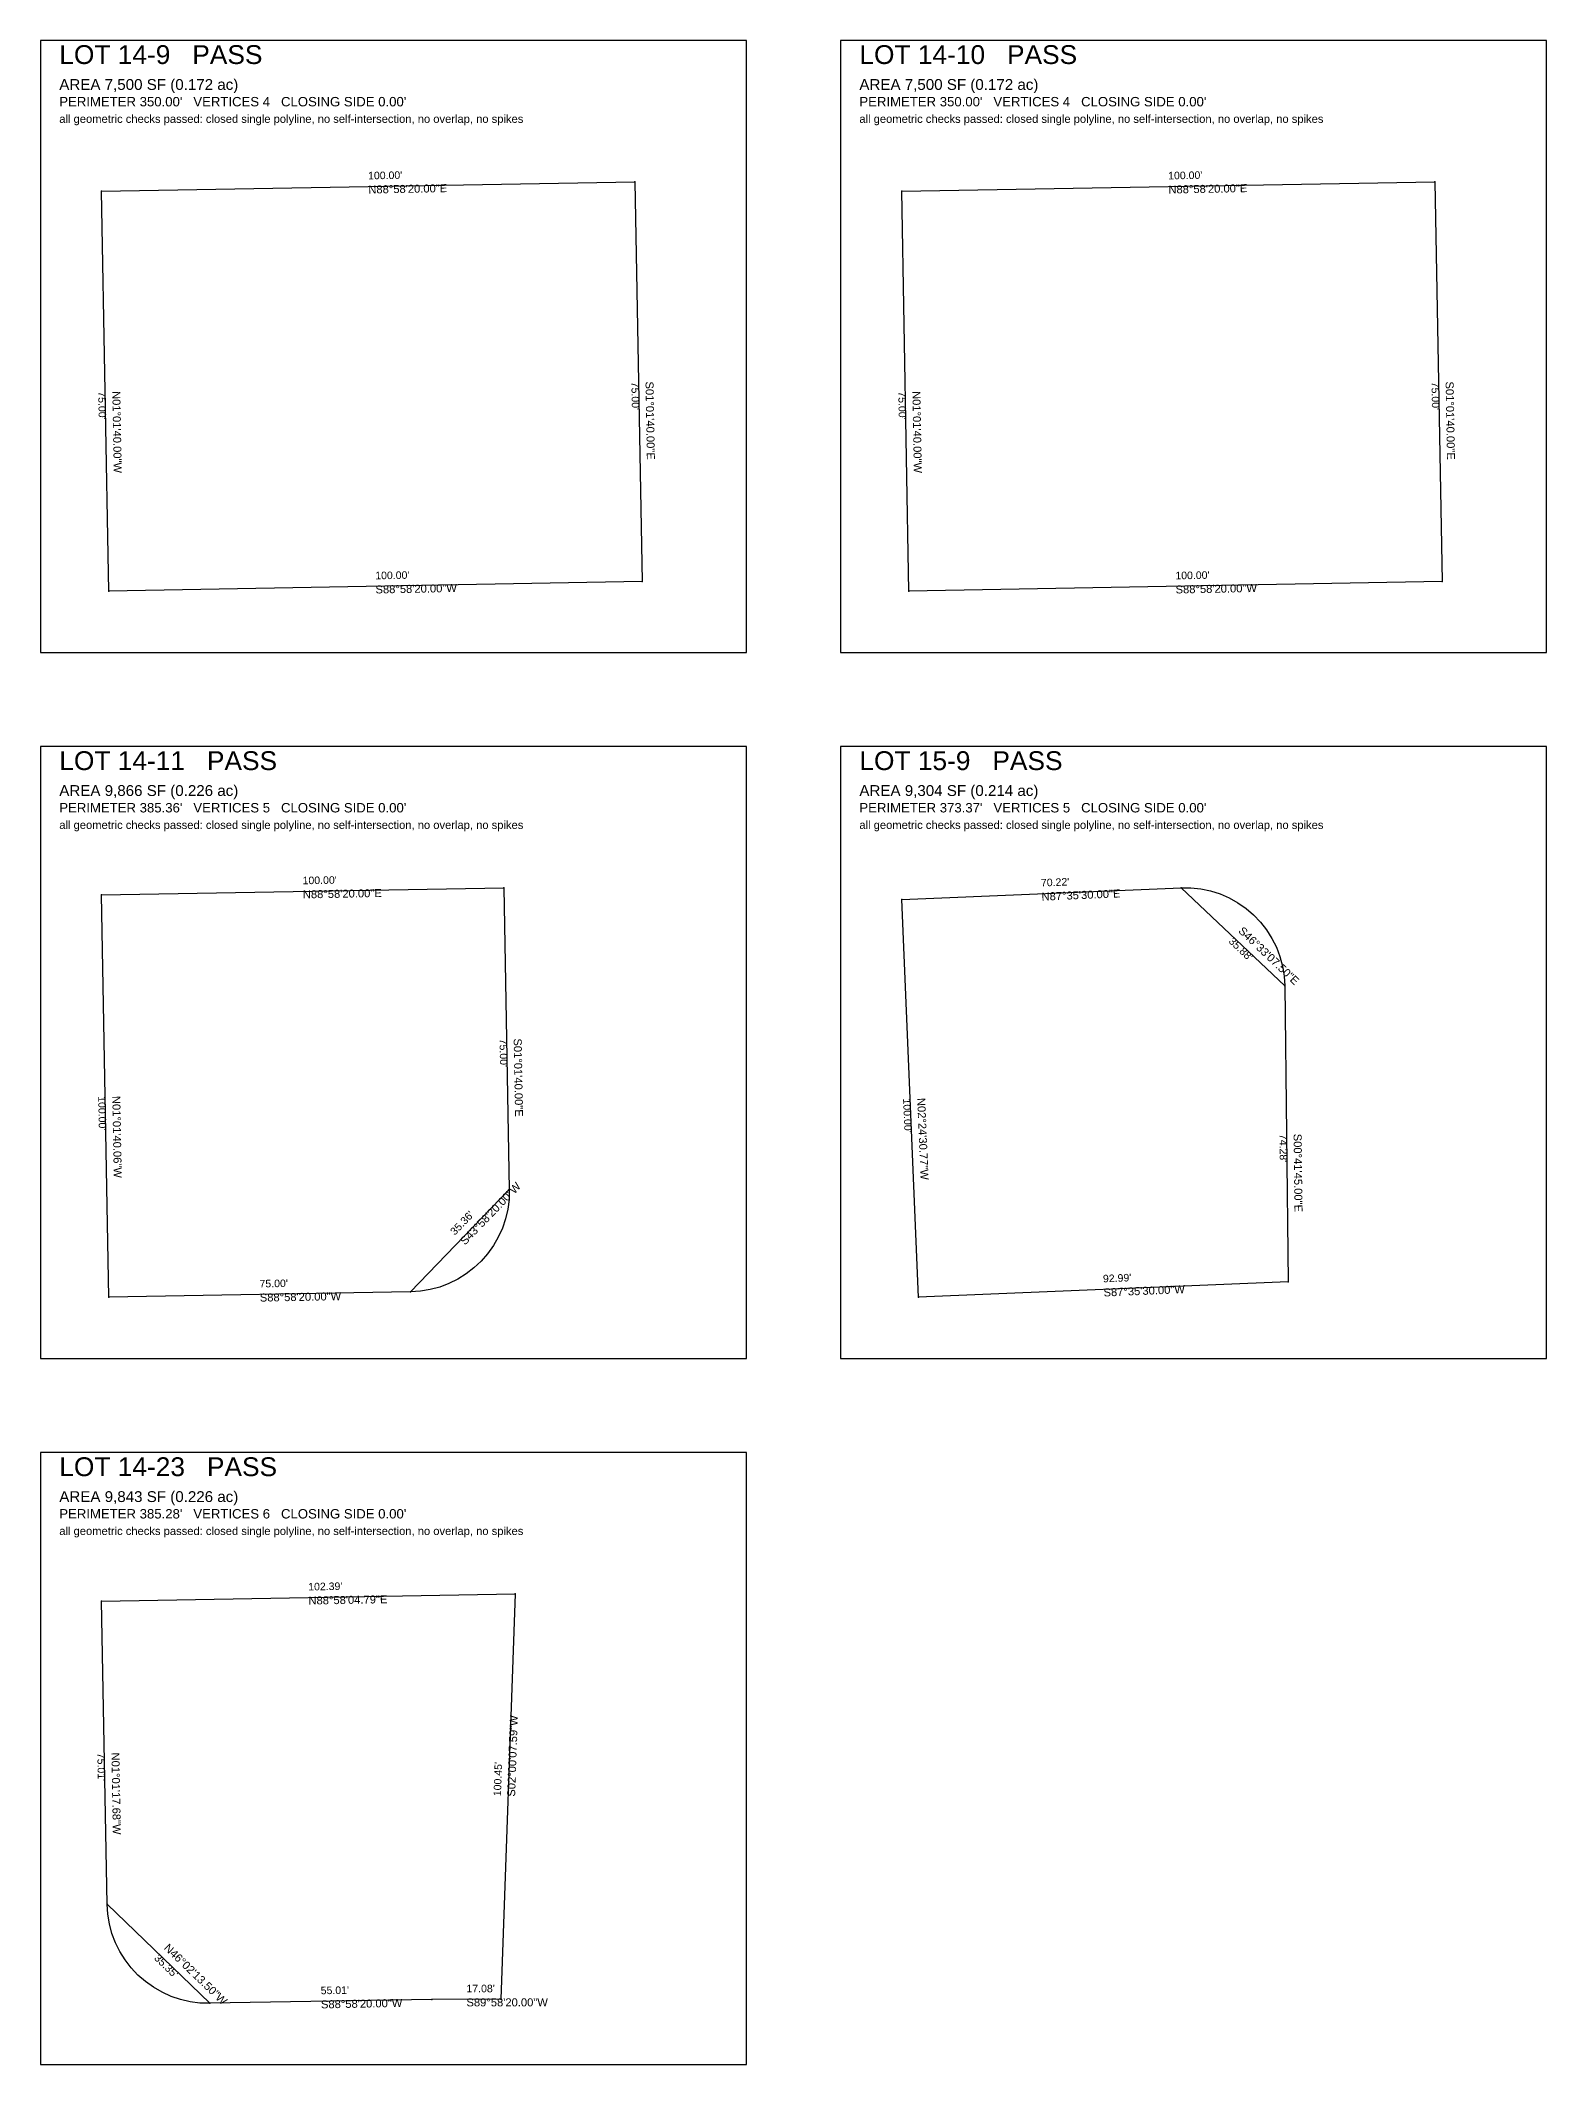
# Model space of a CAD drawing. Extents: x 0 to 1320, y -600 to 260.
# Drawn here: x 680 to 1320, y -600 to 260 of the extents above; entities that cross this region are included whole.
import ezdxf

# ---------------------------------------------------------------- set-up
doc = ezdxf.new("R2010")
doc.units = 0
for name, pattern in [('ROT_0.03', [0]), ('ROT_1.03', [0]), ('ROT_2.41', [0]), ('ROT_270.70', [0]), ('ROT_271.02', [0]), ('ROT_271.03', [0]), ('ROT_272.41', [0]), ('ROT_316.04', [0]), ('ROT_316.55', [0]), ('ROT_46.03', [0]), ('ROT_88.00', [0])]:
    doc.linetypes.add(name, pattern=pattern)
for name, color, linetype in [('LOT_POLYLINE', 4, 'CONTINUOUS'), ('SHEET_FRAME', 2, 'CONTINUOUS'), ('SHEET_LABELS', 7, 'CONTINUOUS')]:
    doc.layers.add(name, color=color, linetype=linetype)
doc.styles.get("Standard").update_dxf_attribs({"font": 'Arial'})

msp = doc.modelspace()

# ---------------------------------------------------------------- linework, layer by layer
at = {"layer": 'LOT_POLYLINE'}
for points in [[(706, 195.9351), (932.5802, 200), (935.6288, 30.0649), (709.0486, 26)], [(1046, 195.9351), (1272.5802, 200), (1275.6288, 30.0649), (1049.0486, 26)], [(706, -103.0666), (876.9335, -100), (879.2334, -228.2001), (837.2667, -271.7001), (709.0666, -274)], [(1046, -104.9917), (1164.6856, -100), (1208.751, -141.7404), (1210.277, -267.3898), (1053.1088, -274)], [(706, -403.165), (881.6998, -400), (875.6768, -572.2923), (846.3621, -572.3065), (751.9658, -574), (708.2953, -531.8825)]]:
    msp.add_lwpolyline(points, close=True, dxfattribs=at)
for points in [[(1164.6856, -100), (1168.9146, -100.0338), (1173.1192, -100.4898), (1177.2571, -101.3634), (1181.2871, -102.646), (1185.1689, -104.3246), (1188.8636, -106.3826), (1192.3343, -108.7993), (1195.5463, -111.5505), (1198.4674, -114.6088), (1201.0685, -117.9435), (1203.3235, -121.5213), (1205.2099, -125.3065), (1206.7088, -129.2612), (1207.8052, -133.3458), (1208.4882, -137.5194), (1208.751, -141.7404)], [(879.2334, -228.2001), (879.1028, -232.3924), (878.5619, -236.5517), (877.6159, -240.638), (876.2739, -244.6118), (874.5489, -248.435), (872.4575, -252.0707), (870.0197, -255.4839), (867.2592, -258.6417), (864.2024, -261.5137), (860.8789, -264.0723), (857.3205, -266.2928), (853.5617, -268.1539), (849.6385, -269.6375), (845.5888, -270.7295), (841.4516, -271.4192), (837.2667, -271.7001)], [(751.9658, -574), (747.7579, -573.8689), (743.5831, -573.3261), (739.4816, -572.3768), (735.4929, -571.0302), (731.6553, -569.2991), (728.0059, -567.2003), (724.5797, -564.7539), (721.4097, -561.9836), (718.5265, -558.916), (715.9577, -555.5806), (713.7282, -552.0095), (711.8594, -548.2371), (710.3692, -544.2997), (709.2721, -540.2353), (708.5786, -536.0829), (708.2953, -531.8825)]]:
    msp.add_lwpolyline(points, dxfattribs=at)
at = {"layer": 'SHEET_FRAME'}
for p, q in [((980, 260), (680, 260)), ((680, 260), (680, 0)), ((980, 0), (980, 260)), ((1320, 260), (1020, 260)), ((1020, 260), (1020, 0)), ((1320, 0), (1320, 260)), ((680, 0), (980, 0)), ((1020, 0), (1320, 0)), ((980, -40), (680, -40)), ((680, -40), (680, -300)), ((980, -300), (980, -40)), ((1320, -40), (1020, -40)), ((1020, -40), (1020, -300)), ((1320, -300), (1320, -40)), ((680, -300), (980, -300)), ((1020, -300), (1320, -300)), ((980, -340), (680, -340)), ((680, -340), (680, -600)), ((980, -600), (980, -340)), ((680, -600), (980, -600))]:
    msp.add_line(p, q, dxfattribs=at)
at = {"layer": 'SHEET_LABELS'}
for p in [(932.5802, 200), (1272.5802, 200), (706, 195.9351), (1046, 195.9351), (709.0486, 26), (935.6288, 30.0649), (1049.0486, 26), (1275.6288, 30.0649), (706, -103.0666), (876.9335, -100), (1164.6856, -100), (1046, -104.9917), (1208.751, -141.7404), (879.2334, -228.2001), (709.0666, -274), (837.2667, -271.7001), (1053.1088, -274), (1210.277, -267.3898), (706, -403.165), (881.6998, -400), (708.2953, -531.8825), (751.9658, -574), (846.3621, -572.3065), (875.6768, -572.2923)]:
    msp.add_point(p, dxfattribs=at)

# ---------------------------------------------------------------- texts
for s, height, p in [('LOT 14-9   PASS', 8, (688, 250)), ('LOT 14-10   PASS', 8, (1028, 250)), ('AREA 7,500 SF (0.172 ac)', 4.6, (688, 239)), ('AREA 7,500 SF (0.172 ac)', 4.6, (1028, 239)), ("PERIMETER 350.00'   VERTICES 4   CLOSING SIDE 0.00'", 4, (688, 232)), ("PERIMETER 350.00'   VERTICES 4   CLOSING SIDE 0.00'", 4, (1028, 232)), ('all geometric checks passed: closed single polyline, no self-intersection, no overlap, no spikes', 3.4, (688, 225)), ('all geometric checks passed: closed single polyline, no self-intersection, no overlap, no spikes', 3.4, (1028, 225)), ('LOT 14-11   PASS', 8, (688, -50)), ('LOT 15-9   PASS', 8, (1028, -50)), ('AREA 9,866 SF (0.226 ac)', 4.6, (688, -61)), ('AREA 9,304 SF (0.214 ac)', 4.6, (1028, -61)), ("PERIMETER 385.36'   VERTICES 5   CLOSING SIDE 0.00'", 4, (688, -68)), ("PERIMETER 373.37'   VERTICES 5   CLOSING SIDE 0.00'", 4, (1028, -68)), ('all geometric checks passed: closed single polyline, no self-intersection, no overlap, no spikes', 3.4, (688, -75)), ('all geometric checks passed: closed single polyline, no self-intersection, no overlap, no spikes', 3.4, (1028, -75)), ('LOT 14-23   PASS', 8, (688, -350)), ('AREA 9,843 SF (0.226 ac)', 4.6, (688, -361)), ("PERIMETER 385.28'   VERTICES 6   CLOSING SIDE 0.00'", 4, (688, -368)), ('all geometric checks passed: closed single polyline, no self-intersection, no overlap, no spikes', 3.4, (688, -375))]:
    msp.add_text(s, height=height, dxfattribs=at).set_placement(p)
at = {"layer": 'SHEET_LABELS', "linetype": 'ROT_1.03'}
for s, height, p in [("100.00'", 3.2, (819.2363, 200.9671)), ('N88%%d58\'20.00"E', 3.4, (819.3439, 194.9681)), ("100.00'", 3.2, (1159.2363, 200.9671)), ('N88%%d58\'20.00"E', 3.4, (1159.3439, 194.9681)), ("100.00'", 3.2, (822.2849, 31.0319)), ("100.00'", 3.2, (1162.2849, 31.0319)), ('S88%%d58\'20.00"W', 3.4, (822.3925, 25.0329)), ('S88%%d58\'20.00"W', 3.4, (1162.3925, 25.0329)), ("100.00'", 3.2, (791.4129, -98.5338)), ('N88%%d58\'20.00"E', 3.4, (791.5206, -104.5328)), ("75.00'", 3.2, (773.1128, -269.8505)), ('S88%%d58\'20.00"W', 3.4, (773.2205, -275.8496)), ("102.39'", 3.2, (793.7958, -398.583)), ('N88%%d58\'04.79"E', 3.4, (793.9039, -404.582)), ("55.01'", 3.2, (799.1101, -570.1537)), ('S88%%d58\'20.00"W', 3.4, (799.2177, -576.1528))]:
    msp.add_text(s, height=height, rotation=1.03, dxfattribs=at).set_placement(p)
at = {"layer": 'SHEET_LABELS', "linetype": 'ROT_271.03'}
for s, height, p in [("75.00'", 3.2, (931.105, 114.9786)), ('S01%%d01\'40.00"E', 3.4, (937.104, 115.0862)), ("75.00'", 3.2, (1271.105, 114.9786)), ('S01%%d01\'40.00"E', 3.4, (1277.104, 115.0862)), ("75.00'", 3.2, (704.5248, 110.9138)), ('N01%%d01\'40.00"W', 3.4, (710.5238, 111.0214)), ("75.00'", 3.2, (1044.5248, 110.9138)), ('N01%%d01\'40.00"W', 3.4, (1050.5238, 111.0214)), ("75.00'", 3.2, (875.0839, -164.1539)), ('S01%%d01\'40.00"E', 3.4, (881.083, -164.0462)), ("100.00'", 3.2, (704.5338, -188.5871)), ('N01%%d01\'40.06"W', 3.4, (710.5328, -188.4795))]:
    msp.add_text(s, height=height, rotation=271.03, dxfattribs=at).set_placement(p)
at = {"layer": 'SHEET_LABELS', "linetype": 'ROT_2.41'}
for s, height, p in [("70.22'", 3.2, (1105.2167, -99.4985)), ('N87%%d35\'30.00"E', 3.4, (1105.4689, -105.4932)), ("92.99'", 3.2, (1131.5668, -267.6976)), ('S87%%d35\'30.00"W', 3.4, (1131.819, -273.6923))]:
    msp.add_text(s, height=height, rotation=2.41, dxfattribs=at).set_placement(p)
at = {"layer": 'SHEET_LABELS', "linetype": 'ROT_316.55'}
for s, height, p in [('S46%%d33\'07.50"E', 3.4, (1188.7814, -118.6922)), ("35.88'", 3.2, (1184.6552, -123.0482))]:
    msp.add_text(s, height=height, rotation=316.55, dxfattribs=at).set_placement(p)
at = {"layer": 'SHEET_LABELS', "linetype": 'ROT_272.41'}
for s, height, p in [("100.00'", 3.2, (1046.5571, -189.6219)), ('N02%%d24\'30.77"W', 3.4, (1052.5518, -189.3698))]:
    msp.add_text(s, height=height, rotation=272.41, dxfattribs=at).set_placement(p)
at = {"layer": 'SHEET_LABELS', "linetype": 'ROT_270.70'}
for s, height, p in [("74.28'", 3.2, (1206.5142, -204.6016)), ('S00%%d41\'45.00"E', 3.4, (1212.5138, -204.5287))]:
    msp.add_text(s, height=height, rotation=270.7, dxfattribs=at).set_placement(p)
at = {"layer": 'SHEET_LABELS', "linetype": 'ROT_46.03'}
for s, height, p in [('S43%%d58\'20.00"W', 3.4, (860.4091, -252.033)), ("35.36'", 3.2, (856.091, -247.8672))]:
    msp.add_text(s, height=height, rotation=46.03, dxfattribs=at).set_placement(p)
at = {"layer": 'SHEET_LABELS', "linetype": 'ROT_88.00'}
for s, height, p in [('S02%%d00\'07.59"W', 3.4, (881.6865, -486.251)), ("100.45'", 3.2, (875.6901, -486.0413))]:
    msp.add_text(s, height=height, rotation=88, dxfattribs=at).set_placement(p)
at = {"layer": 'SHEET_LABELS', "linetype": 'ROT_271.02'}
for s, height, p in [("75.01'", 3.2, (704.1481, -467.5772)), ('N01%%d01\'17.68"W', 3.4, (710.1472, -467.4703))]:
    msp.add_text(s, height=height, rotation=271.02, dxfattribs=at).set_placement(p)
at = {"layer": 'SHEET_LABELS', "linetype": 'ROT_316.04'}
for s, height, p in [('N46%%d02\'13.50"W', 3.4, (732.2131, -550.7819)), ("35.35'", 3.2, (728.0479, -555.1006))]:
    msp.add_text(s, height=height, rotation=316.04, dxfattribs=at).set_placement(p)
at = {"layer": 'SHEET_LABELS', "linetype": 'ROT_0.03'}
for s, height, p in [("17.08'", 3.2, (861.018, -569.2994)), ('S89%%d58\'20.00"W', 3.4, (861.0209, -575.2994))]:
    msp.add_text(s, height=height, rotation=0.03, dxfattribs=at).set_placement(p)

doc.saveas('drawing.dxf')
